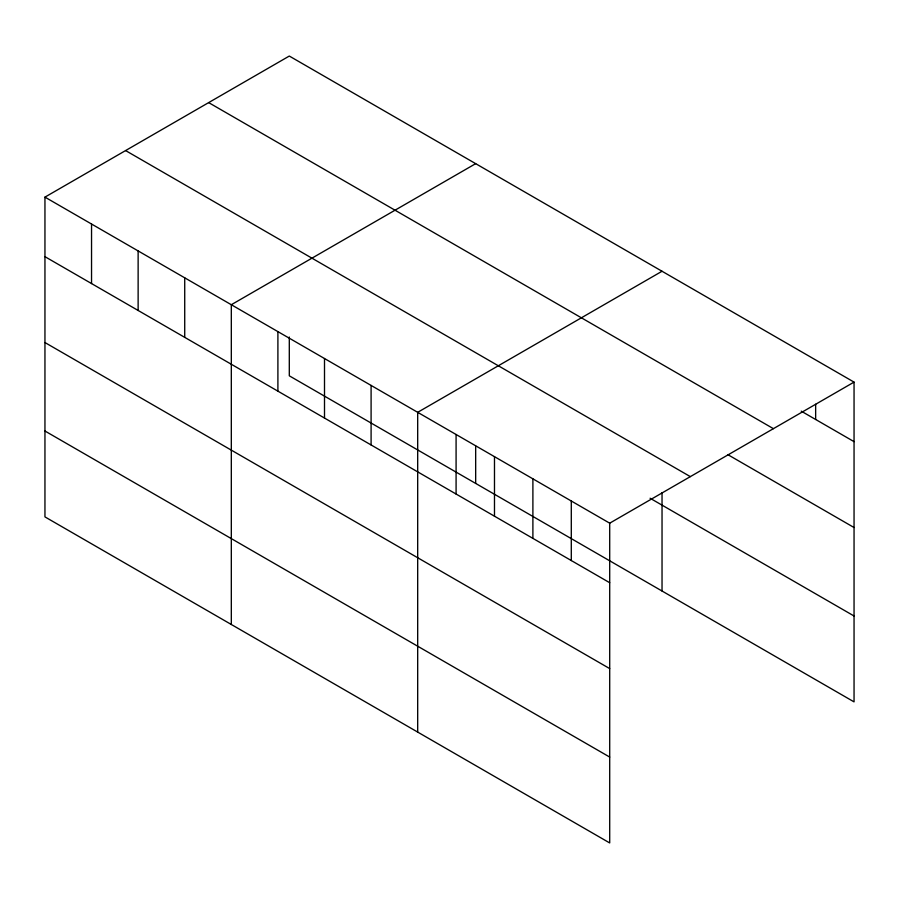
<?xml version="1.0" encoding="UTF-8"?>
<svg xmlns="http://www.w3.org/2000/svg" width="899" height="899" viewBox="0 0 899 899"><rect width="100%" height="100%" fill="white"/><g stroke="black" fill="none" stroke-linecap="round" stroke-linejoin="round"><path stroke-width="1.35" d="M44.95 197.128L609.702 523.184L609.702 842.947L44.95 516.891L44.95 197.128L289.298 56.053L854.05 382.109L854.05 701.872L289.298 375.816L289.298 337.035M475.672 163.652L231.313 304.727L231.313 624.49M662.035 271.251L417.687 412.326L417.687 732.089M609.702 523.184L854.05 382.109M801.245 411.158L854.05 441.645M208.669 102.61L773.41 428.666M728.044 454.77L854.05 527.522M125.59 150.571L690.331 476.627M650.089 498.237L854.05 615.995M44.95 256.665L609.702 582.721M44.95 342.541L609.702 668.598M44.95 431.014L609.702 757.07M815.651 404.247L815.651 419.473M662.035 492.697L662.035 591.014M571.292 501.013L571.292 560.549M532.893 478.841L532.893 538.377M494.484 456.67L494.484 516.206M475.672 446.016L475.672 483.415M456.085 434.498L456.085 494.034M371.096 385.424L371.096 444.96M324.505 358.521L324.505 418.069M277.903 331.63L277.903 391.166M184.722 277.825L184.722 337.372M138.131 250.922L138.131 310.47M91.541 224.031L91.541 283.567"/></g></svg>
